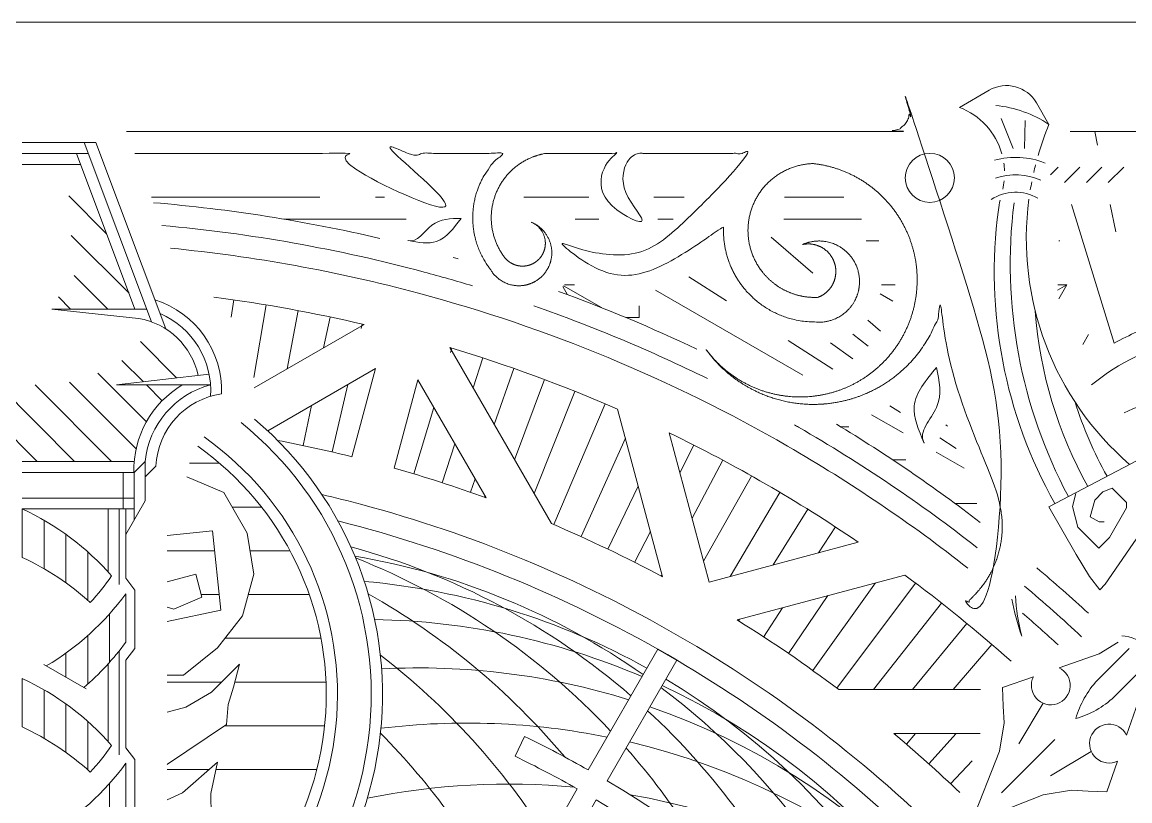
# Model space of a CAD drawing. Header units: inches. Extents: x -6.2 to 19.1, y -0.3 to 14.3.
# Drawn here: x 17.539 to 18.532, y 13.415 to 14.113 of the extents above; entities that cross this region are included whole.
import ezdxf

# ---------------------------------------------------------------- set-up
doc = ezdxf.new("R2010")
doc.units = ezdxf.units.IN
doc.header["$MEASUREMENT"] = 0
doc.layers.add('NOPLOT', color=40, linetype='Continuous', lineweight=5)

# ---------------------------------------------------------------- blocks, each defined once
blk = doc.blocks.new('BG')
at = {"layer": 'NOPLOT'}
for p, q in [((-1.884201198120458, 2.375000000000002), (-1.763879039897382, 2.375000000000002)), ((-1.723991175107866, 2.375000000000002), (-1.717587358487705, 2.375000000000002)), ((-1.431815858245461, 2.375000000000002), (-1.389450307664326, 2.375000000000002)), ((-1.789659036589256, 2.359375000000002), (-1.702257977811612, 2.359375000000002)), ((-1.43240217518877, 2.359375000000002), (-1.37698978596304, 2.359375000000001)), ((-1.373490730234693, 2.343750000000002), (-1.364529264261748, 2.343750000000002)), ((-1.235985701973206, 2.343750000000002), (-1.235263377737404, 2.343750000000002)), ((-1.586968442974861, 2.305407419490704), (-1.590311480553517, 2.311197730428549)), ((-1.562733101763087, 2.29614352572438), (-1.589804695722457, 2.311773317784215)), ((-1.589164877074019, 2.312500000000002), (-1.581847796921458, 2.312500000000002)), ((-1.352913421563997, 2.312500000000002), (-1.362712184541543, 2.312500000000002)), ((-1.236783223729233, 2.308710390767461), (-1.230219427997639, 2.312500000000002)), ((-1.230219427997639, 2.312500000000002), (-1.23669697003303, 2.312500000000002)), ((-1.23598205391329, 2.302518839129078), (-1.230219427997639, 2.312500000000002)), ((-1.354454396299744, 2.300893759058654), (-1.363516731647167, 2.306125900810976)), ((-1.825355211754683, 2.301693600351877), (-1.827123036356982, 2.289393305689189)), ((-1.802297572079731, 2.298120877455645), (-1.810925205331496, 2.246213182947427)), ((-1.535728160548537, 2.297465314914769), (-1.535728160548537, 2.289062500000002)), ((-1.779323945460309, 2.294042694499388), (-1.787200236287443, 2.252339365953851)), ((-1.756445411010432, 2.289461018201489), (-1.761116088798076, 2.26739905552842)), ((-1.545259691325455, 2.289062500000002), (-1.535728160548537, 2.289062500000002)), ((-1.732276971987595, 2.284049327382146), (-1.810697213943041, 2.238773379579251)), ((-1.733673001985547, 2.284378058091813), (-1.734407354779258, 2.281250000000036)), ((-1.214658839946072, 2.276951729100963), (-1.218736598253891, 2.269888844530836)), ((-1.670991484997792, 2.267627930635454), (-1.598414426385993, 2.141920777655915)), ((-1.669618122200283, 2.267214604782054), (-1.67054618307148, 2.264138450613205)), ((-1.647355157424528, 2.260230372851016), (-1.654341213144065, 2.23878881382497)), ((-1.723998462603138, 2.252744535179396), (-1.801067202860946, 2.208248877245445)), ((-1.740901117201219, 2.189662969436556), (-1.723998462603138, 2.252744535179396)), ((-1.625250927240621, 2.252758953691972), (-1.639281523569501, 2.212704666335604)), ((-1.743780680881208, 2.241323266131385), (-1.755099518930962, 2.193109405907245)), ((-1.710715935129656, 2.18157487427707), (-1.693813280531572, 2.24465644001991)), ((-1.693813280531572, 2.244656440019909), (-1.645112732308377, 2.160304616140886)), ((-1.603316091493017, 2.244803950423664), (-1.6247802122057, 2.187587658277133)), ((-1.581561228335087, 2.236369199375009), (-1.61079354615109, 2.163362042042047)), ((-1.76981919025048, 2.226289925737742), (-1.775862597747768, 2.197743869536654)), ((-1.682392011483557, 2.224874221741839), (-1.696696540303218, 2.177460374948344)), ((-1.559996829127769, 2.227458768235012), (-1.596747714266513, 2.141212406331924)), ((-1.519016343874217, 2.103919779320206), (-1.55108848334018, 2.223614633314609)), ((-1.385857588848246, 2.210937500000002), (-1.391507611902625, 2.210937500000002)), ((-1.545523136928693, 2.202844477745218), (-1.577269196378921, 2.132658399318371)), ((-1.48565977378815, 2.100172093278898), (-1.51418892378603, 2.206644330567739)), ((-1.667358671089914, 2.198835712372569), (-1.67639795477238, 2.171092398775926)), ((-1.496549920995584, 2.197917499590208), (-1.506555574095366, 2.178156281690235)), ((-1.475850379216343, 2.187149581202583), (-1.497904094739354, 2.145868521172973)), ((-1.345262648045853, 2.187500000000002), (-1.354639712508586, 2.187500000000002)), ((-1.858805732955943, 2.175379904788335), (-1.832536364283811, 2.164268920002342)), ((-1.652907484865104, 2.173805523601557), (-1.656244097839995, 2.164280222483857)), ((-1.536389305541235, 2.16875655493945), (-1.557983212289781, 2.123678727119533)), ((-1.455392280824622, 2.175929719061371), (-1.48964925699142, 2.115061047289445)), ((-1.832536364283811, 2.164268920002342), (-1.81570159017982, 2.135110235920286)), ((-1.64622448272489, 2.160708577591622), (-1.645885541685416, 2.161643161246483)), ((-1.435185491811893, 2.164263323985415), (-1.470770819777602, 2.104161576482169)), ((-1.309921579209551, 2.156250000000002), (-1.2944920869414, 2.156250000000002)), ((-1.415239756974785, 2.152156022135669), (-1.439963345894071, 2.112416414230104)), ((-1.840516055212916, 2.136841140558928), (-1.873002564347861, 2.133494463786912)), ((-1.834674759567008, 2.080139129194332), (-1.840516055212916, 2.136841140558928)), ((-1.395564695215604, 2.139613652301962), (-1.407675585376815, 2.121067893586112)), ((-1.81570159017982, 2.135110235920286), (-1.811052559528072, 2.105729000503391)), ((-1.52771196821778, 2.136372291173906), (-1.539006176608076, 2.114066169746069)), ((-1.48565977378815, 2.100172093278899), (-1.379187536499309, 2.128701243276778)), ((-1.873002564347861, 2.100406055644583), (-1.852549932024374, 2.105886321958756)), ((-1.852549932024374, 2.105886321958756), (-1.848113966361538, 2.089354223414059)), ((-1.852549932024374, 2.105886321958756), (-1.852549932024374, 2.105886321958756)), ((-1.852549932024374, 2.105886321958756), (-1.852549932024374, 2.105886321958756)), ((-1.852549932024374, 2.105886321958756), (-1.852549932024374, 2.105886321958756)), ((-1.811052559528072, 2.105729000503391), (-1.819027033247764, 2.075967859417868)), ((-1.519449963499277, 2.105538069792091), (-1.520025951111982, 2.104459912272944)), ((-1.465735897427933, 2.073158299221901), (-1.34604104343353, 2.105230438687862)), ((-1.366811199002921, 2.099665092276375), (-1.411721096187463, 2.037079159109)), ((-1.338257752043091, 2.099437652390314), (-1.394573849865779, 2.024487271297052)), ((-1.848113966361538, 2.089354223414059), (-1.868138085908782, 2.080962128298153)), ((-1.848113966361538, 2.089354223414059), (-1.848113966361538, 2.089354223414059)), ((-1.400899121808688, 2.090531260888914), (-1.429140712473881, 2.049291475167761)), ((-1.868138085908782, 2.080962128298153), (-1.873002564347861, 2.082265561367503)), ((-1.433283385574235, 2.081853923565461), (-1.446953949195489, 2.060919791469907)), ((-1.319758892713523, 2.085217550429428), (-1.368368786713951, 2.023398041922787)), ((-1.873002564347861, 2.072011266121124), (-1.834674759567008, 2.080139129194332)), ((-1.819027033247764, 2.075967859417868), (-1.837037744869562, 2.053124975453389)), ((-1.464117606956048, 2.073591918846962), (-1.46476332495056, 2.072554020182523)), ((-1.301576752451822, 2.070594661803133), (-1.340395454604732, 2.023398041922787)), ((-1.837037744869562, 2.053124975453389), (-1.861181437291471, 2.033679877983399)), ((-1.283720099660478, 2.055576038452022), (-1.311392831877136, 2.023398041922785)), ((-1.841140699008797, 2.021523551009476), (-1.821204740437047, 2.041459509581226)), ((-1.821204740437047, 2.041459509581226), (-1.825640839080286, 2.02525815502376)), ((-1.861181437291471, 2.033679877983399), (-1.873002564347861, 2.033679877983399)), ((-1.859583568559522, 2.010875555309738), (-1.841140699008797, 2.021523551009476)), ((-1.825640839080286, 2.02525815502376), (-1.829259573277568, 2.012658130581201)), ((-1.291769785765354, 2.023398041922786), (-1.393127026244152, 2.023398041922787)), ((-1.873002564347861, 2.007279946225016), (-1.859583568559522, 2.010875555309738)), ((-1.829259573277568, 2.012658130581201), (-1.830519564184101, 1.99852430355855)), ((-1.830519564184101, 1.99852430355855), (-1.872636960217186, 1.970065382155118)), ((-1.292011070749499, 1.992148041922787), (-1.353857002135904, 1.992148041922787)), ((-1.352951286049162, 1.991387218544789), (-1.352311383381824, 1.992148041922786)), ((-1.338267497022457, 1.992148041922787), (-1.344848343281633, 1.98449579976508)), ((-1.309365124572835, 1.992148041922786), (-1.328871897091453, 1.970448135823434)), ((-1.862037849118813, 1.949652571117925), (-1.836926581049511, 1.971585869303214)), ((-1.836926581049511, 1.971585869303214), (-1.8416923352924, 1.949252616157095)), ((-1.297740869168223, 1.972516882065842), (-1.313207775190026, 1.956053033179046)), ((-1.872636960217186, 1.970065382155118), (-1.873002564347861, 1.969981150017675)), ((-1.873002564347861, 1.944627328381204), (-1.862037849118813, 1.949652571117925)), ((-1.8416923352924, 1.949252616157095), (-1.841460398271394, 1.933445219636555))]:
    blk.add_line(p, q, dxfattribs=at)
at = {"layer": 'NOPLOT', "linetype": 'Continuous'}
for p, q in [((-1.835456211998228, 2.185032797704941), (-1.85686970821151, 2.185032797704941)), ((-1.805501488358928, 2.153782797704941), (-1.82648219875265, 2.153782797704941)), ((-1.839042046464343, 2.122532797704941), (-1.873002564347861, 2.122532797704941)), ((-1.785098229129133, 2.122532797704941), (-1.813711445961786, 2.122532797704941)), ((-1.835822751689051, 2.091282797704941), (-1.848113966361538, 2.091282797704941)), ((-1.771376253256456, 2.091282797704941), (-1.81492340790161, 2.091282797704941)), ((-1.763043179994163, 2.060032797704941), (-1.831591199910491, 2.060032797704941)), ((-1.833881452313335, 2.028782797704941), (-1.873002564347861, 2.028782797704941)), ((-1.759477381479286, 2.028782797704941), (-1.824675755416422, 2.028782797704941)), ((-1.760442699578476, 1.997532797704941), (-1.831986929869316, 1.997532797704941)), ((-1.842998027822816, 1.96628279770494), (-1.873002564347861, 1.96628279770494)), ((-1.766001460314449, 1.96628279770494), (-1.838058218066493, 1.96628279770494))]:
    blk.add_line(p, q, dxfattribs=at)
at = {"layer": 'NOPLOT'}
for centre, radius, start, end in [((-1.976506860700237, 1.250000000000026), 1.125, 76.87330619489725, 85.21830426419046), ((-1.976506860700237, 1.250000000000026), 1.109375, 75.00000000000144, 84.83437629483737), ((-1.976506860700237, 1.250000000000026), 1.09375, 75.00000000000144, 84.43817744380821), ((-1.976506860700226, 1.249999999999999), 1.125, 73.92186988100535, 74.11486955350125), ((-1.976506860700226, 1.249999999999999), 1.109375, 73.1377187361326, 75.00000000000016), ((-1.976506860700237, 1.250000000000026), 1.0625, 76.71096887708711, 82.592519039556), ((-1.976506860700226, 1.249999999999999), 1.09375, 60.00000000000012, 75.00000000000016), ((-1.976506860700226, 1.249999999999999), 1.125, 64.6272701152809, 70.08775838768562), ((-1.976506860700226, 1.249999999999999), 1.109375, 63.81223521511856, 70.75523825967501), ((-1.976506860700226, 1.249999999999999), 1.0625, 66.39720294391786, 73.28903112291451), ((-1.976506860700244, 2.019846967779628), 0.2574380566915629, 293.7067188124251, 49.84681355853201), ((-1.976506860700241, 2.019846967779628), 0.2493931174199515, 294.5208701041303, 51.14395558238103), ((-1.976506860700226, 1.249999999999999), 1.109375, 60.00000000000012, 60.1759252772523), ((-1.976506860700226, 1.249999999999999), 1.109375, 52.04506724057134, 60.00000000000012), ((-1.976506860700226, 1.249999999999999), 1.125, 52.52611171862137, 58.85816407747159), ((-1.976506860700241, 2.019846967779628), 0.2252582996051177, 297.3543062033376, 54.76096525112189), ((-1.976506860700237, 1.250000000000026), 0.9687499999999998, 75.92416554858565, 79.14030742614064), ((-1.976506860700226, 1.249999999999999), 1.0625, 60.00000000000012, 64.20689419174681), ((-1.976506860700241, 2.019846967779628), 0.2172133603335062, 298.4576989910002, 54.71178446313343), ((-1.976506860700226, 1.249999999999999), 1.09375, 51.8481869717142, 60.00000000000012), ((-1.976506860700226, 1.249999999999999), 0.9687499999999996, 69.99609047672752, 74.07583445141604), ((-1.976506860700226, 1.249999999999999), 1.0625, 55.79310580825337, 60.00000000000012), ((-1.976506860700237, 1.250000000000026), 0.9374999999999998, 75.00000000000144, 76.79497111840178), ((-1.976506860700226, 1.249999999999999), 0.9374999999999996, 60.00000000000012, 75.00000000000016), ((-1.976506860700226, 1.249999999999999), 0.9218749999999996, 60.00000000000012, 75.83420206848074), ((-1.976506860700226, 1.249999999999999), 0.9687499999999996, 61.81966379887993, 67.02751919421779), ((-1.8728251963561, 1.636945239145665), 0.5056548107895078, 49.07089539029043, 74.9649740057687), ((-1.823205718704212, 1.620101696134154), 0.5056548107895078, 54.95393115252075, 80.38960439671698), ((-1.924218696030909, 1.647168041833907), 0.5056548107895078, 43.27829308449248, 68.42298074659557), ((-1.976506860700226, 1.249999999999999), 1.0625, 48.3255407688907, 53.60279705608232), ((-1.976506860700226, 1.249999999999999), 1.125, 47.38704495866546, 49.87915746802355), ((-1.77620926609498, 1.596925610490214), 0.5056548107895078, 60.88526242082943, 84.99320887203956), ((-1.976506860700226, 1.249999999999999), 1.109375, 46.98159215372075, 49.80127065605757), ((-1.976506860700226, 1.650595189210587), 0.5056548107895077, 39.95176086080363, 60.7327276532283), ((-1.732639960862429, 1.567813531464838), 0.5056548107895078, 66.8261394630066, 89.10049146074776), ((-1.976506860700226, 1.249999999999999), 1.09375, 47.41490899527244, 49.20993290866719), ((-1.976506860700226, 1.249999999999999), 0.9687499999999996, 52.97248080578241, 58.18033620112033), ((-1.976506860700226, 1.249999999999999), 0.9374999999999996, 45.00000000000011, 60.00000000000012), ((-2.028795025369538, 1.647168041833908), 0.5056548107895077, 32.1713261698604, 52.44964929221248), ((-1.976506860700226, 1.249999999999999), 0.9218749999999996, 45.00000000000011, 60.00000000000012), ((-1.693243285898777, 1.533263574801542), 0.5056548107895078, 72.73807806235246, 93.00208492528647), ((-1.732639960862429, 1.567813531464838), 0.5056548107895078, 13.27830110834679, 65.04605341857423), ((-1.77620926609498, 1.596925610490214), 0.5056548107895078, 9.95176086080307, 59.11472220822846), ((-1.823205718704212, 1.620101696134154), 0.5056548107895078, 17.45176086080323, 53.17384505816231), ((-1.693243285898777, 1.533263574801542), 0.5056548107895078, 19.07090321679719, 70.92908895669694), ((-1.8728251963561, 1.636945239145665), 0.5056548107895078, 24.95176086080284, 47.26190618073441), ((-1.658693329235483, 1.493866899837893), 0.5056548107895078, 78.57970860836043, 96.98633309162305), ((-2.080188525044347, 1.636945239145666), 0.5056548107895078, 26.99300194590004, 44.66266173997143), ((-1.976506860700226, 1.249999999999999), 0.9687499999999996, 46.25544024888599, 50.00390952327268), ((-1.924218696030909, 1.647168041833907), 0.5056548107895078, 32.45176086080333, 41.42027517747034), ((-1.658693329235483, 1.493866899837893), 0.5056548107895078, 24.95393886697367, 76.72169086780039), ((-1.629581250210105, 1.450297594605342), 0.5056548107895078, 84.5980178277048, 101.4451830331589), ((-1.629581250210105, 1.450297594605342), 0.5056548107895078, 30.88527010630094, 80.04823913919692)]:
    blk.add_arc(centre, radius, start, end, dxfattribs=at)
blk = doc.blocks.new('CornerPrint')
at = {"layer": 'NOPLOT'}
for p, q in [((0.6992875689715659, 2.431232082547847), (0.708030328704953, 2.40985634920284)), ((0.7165780286362304, 2.429741149133374), (0.7159769210291413, 2.40985634920284)), ((0.7683349578683014, 2.412155764241032), (0.7662940895467631, 2.421874999999986)), ((0.7400747485661681, 2.396530764241032), (0.7345504768381472, 2.391006492513014)), ((0.7556997485661681, 2.396530764241032), (0.7446512051101264, 2.385482220784994)), ((0.771324748566161, 2.396530764241032), (0.7602762051101264, 2.385482220784994)), ((0.786949748566161, 2.396530764241032), (0.7759012051101264, 2.385482220784994)), ((0.4048356835752829, 2.375000000000002), (0.3584603643074731, 2.375000000000002)), ((0.4730545109587725, 2.375000000000002), (0.4512110028430927, 2.375000000000002)), ((0.7813213604534184, 2.350310564796564), (0.777216906977019, 2.36985722078499)), ((0.4119227384293263, 2.359375000000002), (0.395152488900135, 2.359375000000002)), ((0.4649862783638179, 2.359375000000002), (0.454064524305978, 2.359375000000002)), ((0.4761943553313968, 2.31818143249702), (0.503114159285448, 2.300913439593721)), ((0.5472495787399039, 2.272602308085315), (0.5790473914916303, 2.252205264857423)), ((0.5933457829899806, 2.277324671225461), (0.6044796373256416, 2.268614769053229)), ((0.5774237441136973, 2.270907180627308), (0.5934728331629477, 2.25951974467236)), ((0.6199798267732914, 2.22594872141584), (0.6274151567850792, 2.22117925035667)), ((0.659921613202072, 2.2123718209081), (0.660957802569011, 2.211636605344335)), ((0.6555458431802945, 2.203134524107305), (0.6672894182625226, 2.195601483691206)), ((0.7119183203830017, 1.984659813906347), (0.7293051366163477, 2.013715811307137)), ((0.699674759670267, 1.949674759670258), (0.7377030358342376, 1.987703035834228)), ((0.7346598139063563, 1.961918320382992), (0.7637158113071472, 1.979305136616338))]:
    blk.add_line(p, q, dxfattribs=at)
for points in [[(0.6998927564533615, 2.406064363297403, 0.2362185076408132), (0.6695400267187734, 2.439156408701926), (0.690735390201989, 2.451393557514535, -0.4142135623730943), (0.7247020993997664, 2.442292205215448), (0.7335423701486503, 2.426980407125708, 0.121703649698172), (0.695470880788764, 2.440563747988101)], [(0.6985718315266309, 2.3728883542977, 0.01764940667756105), (0.6973980355566765, 2.365967635889888, 0.1628699054557541), (0.7377669235660447, 2.156280227647734)], [(0.8049526142514329, 2.36985722078499), (0.8144725607236323, 2.285365358935668, 0.05288125780897603), (0.7801028000483639, 2.270781283839824), (0.749541920859083, 2.36985722078499)], [(0.7071035759059248, 2.088093580632439, 0.04273282223364494), (0.7141682069329134, 2.061481191449879, -0.05347359099024523), (0.7096381003244359, 2.090482006748932)], [(0.8118579583410037, 2.035484264358054, 0.187200145941345), (0.8037875713990585, 2.053787571399049, 0.1872001459413448), (0.7854842643580637, 2.06185795834099)], [(0.8073484016819519, 2.032937861560427), (0.798902736548821, 2.019359506201884), (0.788984595930752, 1.990770225617976, 2.447930257696947), (0.7826160127670816, 1.972412630379175), (0.7749507982112034, 1.95031746374335), (0.7615588973294747, 1.950783948588015), (0.7497146038427074, 1.951526587080104), (0.7294495067190878, 1.948291420944888), (0.6780340089571508, 1.928034008957141), (0.6982914209449005, 1.979449506719078), (0.7015265870801128, 1.999714603842698), (0.7007839485880281, 2.011558897329461), (0.7003174637433629, 2.024950798211194), (0.7224126303791847, 2.032616012767072, 2.447930257696944), (0.7407702256179887, 2.038984595930739), (0.769359506201897, 2.048902736548808), (0.7829378615604368, 2.057348401681942)], [(0.7908299052162375, 2.052791928152811), (0.7681536206642319, 2.030115643600805, 0.1194606688061966), (0.7527331705110596, 2.002733170511046, 0.1194606688061964), (0.7801156436008183, 2.018153620664222), (0.802791928152824, 2.040829905216228)]]:
    blk.add_lwpolyline(points, format="xyb", dxfattribs=at)
for points in [[(0.7487262189461914, 2.421874999999986), (0.7990916181402055, 2.421874999999986), (0.8001867130067479, 2.412155764241032)], [(0.5350123638154072, 2.346585350040307), (0.5648755933504459, 2.320885962990644)], [(0.5576309150984384, 2.248042853072018), (0.4525708840161498, 2.308699290298446)], [(0.6040837349047434, 2.2871446288821), (0.6130836417199061, 2.279399582808555)], [(0.6293122699712965, 2.206657603540297), (0.606827330164001, 2.219639289590752)], [(0.672948521974301, 2.181464201699935), (0.6529775709860521, 2.192994435628975)], [(0.7527389585237119, 2.163336079039956), (0.7502978492735268, 2.154225735291439), (0.7542646563685667, 2.139421409668932), (0.7692234220672463, 2.124462643970253), (0.7766744029913761, 2.131913624894379), (0.7890217823793053, 2.153299913334598), (0.7890217823793053, 2.156928398990713), (0.77860833882976, 2.167341842540258), (0.7719934011891896, 2.16458520384924), (0.7662036436842579, 2.158795446344305), (0.7630090243113878, 2.146872964533911), (0.7693518808478332, 2.143210914605161), (0.7730225293951358, 2.143210914605161)]]:
    blk.add_lwpolyline(points, dxfattribs=at)
blk.add_lwpolyline([(0.7736163133334513, 2.098634508062393), (0.8210472781525224, 2.167481462424167), (0.8014990508881779, 2.189666233658507), (0.7334073922167077, 2.153996491862525), (0.7530651424716082, 2.119948269658533), (0.7624222023236653, 2.104161955051897), (0.7698289557921667, 2.094535359387407)], close=True, dxfattribs=at)
blk.add_circle((0.6484501902388322, 2.388775947116724), 0.01754329173009239, dxfattribs=at)
for centre, radius, start, end in [((0.9305254867823178, 2.345505648120241), 0.213167738163429, 157.5293814151152, 163.8797763097757), ((0.7097370374604308, 2.347370585582592), 0.05611623983108986, 68.04319056621003, 105.5998368380491), ((0.6516479239545943, 2.39227928230131), 0.05017561480343816, 1.711493560338593, 8.172816155376296), ((0.9305254867823178, 2.345505648120241), 0.213167738163429, 165.7062079506342, 167.2227879074937), ((0.7097370374604308, 2.347370585582592), 0.0436835613817458, 65.56708066655784, 109.0798874175307), ((0.6516479239545943, 2.39227928230131), 0.05017561480343816, 346.7280232913811, 353.7431392827415), ((0.9305254867823178, 2.345505648120241), 0.213167738163429, 169.0544925090572, 170.5809930280581), ((0.7097370374604308, 2.347370585582592), 0.03125088293240171, 59.52241001713126, 123.8795659921073), ((1.058640623523684, 2.327366303534237), 0.3527730449635286, 172.9043262894156, 208.0788919658403), ((0.9305254867823178, 2.345505648120241), 0.213167738163429, 172.436748340584, 229.1611204295452), ((1.02810974805593, 2.316598635195351), 0.3052185252398352, 184.3055430545347, 209.0151855723622), ((0.8660421521535495, 2.11604215215175), 0.1613771782799246, 75.7921354593736, 129.2773156436604), ((0.8471002159036436, 2.097100215901833), 0.1376213425014549, 70.34742973818624, 115.8230781206172), ((1.02810974805593, 2.316598635195351), 0.2895935252398352, 197.6506276384608, 209.0889808235499)]:
    blk.add_arc(centre, radius, start, end, dxfattribs=at)
for points, weights, knots in [([(0.07466235469195404, 2.421874999999317), (0.3048335617357676, 2.42187499999998), (0.4590099365027216, 2.421874999999967), (0.619939656844795, 2.421874999999908), (0.6239710213703971, 2.422090572158865), (0.6276130206793935, 2.423832471290262), (0.6303111933599537, 2.426835509041691), (0.6330093660405138, 2.429838546793124), (0.6343529397610217, 2.433645537889542), (0.6341373676020678, 2.437676902446974), (0.6641211182454709, 2.420375617180461), (0.6727618347341773, 2.414462434271787), (0.6855197429835398, 2.391564584021665), (0.666120102932882, 2.328059248765118), (0.6766848844452396, 2.23649463112735), (0.7167122262199923, 2.166089351154742), (0.716878004048378, 2.117748353433324), (0.6944122752358579, 2.094129895894227), (0.6740881923261979, 2.084311692852388), (0.6764006834050234, 2.086757320804551), (0.6787131744838417, 2.089202948756711), (0.6810256655626672, 2.09164857670887), (0.6986274643305377, 2.11026376250139), (0.7045646259194198, 2.135185611835301), (0.697246566534079, 2.159737484855238), (0.6879914618161491, 2.190788087734461), (0.6700937057080507, 2.223541462240149), (0.6596277821854697, 2.272456785605122), (0.6578290052398144, 2.285071412250218), (0.6569986612065959, 2.297817156582934), (0.6474460557000246, 2.261308023472657), (0.6198273733766007, 2.235590763525863), (0.5827306878146628, 2.228662199982733), (0.5456340022527284, 2.221733636439595), (0.5105945873436388, 2.235748217249643), (0.4885080053686961, 2.266348086025776), (0.5121085321871002, 2.234342661330711), (0.5503805886036011, 2.223545357330713), (0.5872286444484045, 2.238497041398922), (0.6240767002932124, 2.253448725467127), (0.644004096905082, 2.287861382154606), (0.6386302547332035, 2.327262573714357), (0.6332564125613223, 2.366663765274119), (0.6048413313784655, 2.394483097354325), (0.5653351345717779, 2.399020992228397)], [1, 1, 1, 1, 0.9492530216741811, 0.9492530216741811, 1, 0.9492530216741811, 0.9492530216741811, 1, 1, 1, 1, 1, 1, 1, 1, 1, 1, 1, 1, 1, 0.9106989778850244, 0.9106989778850244, 1, 1, 1, 1, 1, 1, 0.8963494652183451, 0.8963494652183451, 1, 0.8963494652183451, 0.8963494652183451, 1, 0.8598147780488565, 0.8598147780488565, 1, 0.8598147780488565, 0.8598147780488565, 1, 0.8598147780488565, 0.8598147780488565, 1], [28.58494804741623, 28.58494804741623, 28.58494804741623, 28.58494804741623, 29.25997898003033, 29.25997898003033, 29.25997898003033, 30.04537714342786, 30.04537714342786, 30.04537714342786, 30.83077530682539, 30.83077530682539, 30.83077530682539, 30.83981298630981, 30.86236702278407, 30.90284980960194, 31.02949805024263, 31.12845246216244, 31.14316911534844, 31.20102060709699, 31.20102060709699, 31.20102060709699, 32.20102060709699, 32.20102060709699, 32.20102060709699, 33.24812590243573, 33.24812590243573, 33.24812590243573, 33.35307473376375, 33.35307473376375, 33.38863476852443, 33.38863476852443, 33.38863476852443, 34.51887531609604, 34.51887531609604, 34.51887531609604, 35.64911586366766, 35.64911586366766, 35.64911586366766, 36.96999656964709, 36.96999656964709, 36.96999656964709, 38.29087727562653, 38.29087727562653, 38.29087727562653, 39.61175798160595, 39.61175798160595, 39.61175798160595, 39.61175798160595]), ([(0.5653554238832497, 2.399018659177688), (0.5477164611324268, 2.398660913993304), (0.5326570708178613, 2.389469844855522), (0.5242743175134477, 2.373945978211562), (0.5158915642090358, 2.358422111567606), (0.5164660635889673, 2.340788877632662), (0.5258415170908206, 2.32584358204587), (0.5352169705926739, 2.310898286459079), (0.5508426880753232, 2.302706953130838), (0.5684675297381174, 2.303498119929617), (0.5786263333243626, 2.307280360791783), (0.5834954950269262, 2.316945679132999), (0.5805442691838776, 2.327339745934115), (0.5775385732938885, 2.337925653460601), (0.5680908798341102, 2.343568058464882), (0.5573455336228106, 2.341194626194575), (0.568839186309364, 2.346366542413335), (0.581220724677766, 2.344010639808211), (0.5900117969230534, 2.334979038719197), (0.5988028691683356, 2.325947437630179), (0.6008237804023677, 2.313506831244744), (0.5953435752944527, 2.30215693602813), (0.5898633701865393, 2.290807040811519), (0.5788642165179613, 2.284653067458631), (0.5663244631997442, 2.285920882970213), (0.5480421545774368, 2.285920882970213), (0.531261188577278, 2.293176362876004), (0.5187376700236355, 2.306495683113845), (0.5062141514699965, 2.319815003351685), (0.5000049422802935, 2.337010599584445), (0.5011298425903901, 2.35525826814726), (0.4994520217817948, 2.353730471498384), (0.4845834947209253, 2.340578759863995), (0.4553804860257129, 2.321565390331759), (0.4037519889436991, 2.316909016607859), (0.3862521727941823, 2.340781250646643), (0.3780590528402241, 2.351957829610548), (0.3875132125071401, 2.344936862296702), (0.4050393273381827, 2.331921397813058), (0.4387727990992287, 2.331755903268295), (0.4764604943942343, 2.357780617048942), (0.499586692696016, 2.383759111534879), (0.5161562471090404, 2.402372290940146), (0.5173068997346943, 2.403664860626733), (0.5184575523603554, 2.404957430313324), (0.5196082049860165, 2.406249999999911), (0.4925750232939192, 2.406249999999911), (0.4655418416018149, 2.406249999999911), (0.4385086599097177, 2.406249999999911), (0.4342864315371484, 2.402710236981083), (0.421467403777295, 2.389014479303881), (0.4355094084998923, 2.370106030888756), (0.4457690898587385, 2.356290720357123), (0.4306219182420348, 2.36274995807576), (0.4085332972818732, 2.372169251477128), (0.4157212474170136, 2.398869516850223), (0.4225815734011134, 2.404720497845844), (0.425107471859735, 2.406249999999911), (0.4080299241673542, 2.406249999999911), (0.3909523764749734, 2.406249999999911), (0.3738748287825926, 2.406249999999911), (0.3574081544144994, 2.403435080711905), (0.3444499386090518, 2.392891846934631), (0.3383450141821056, 2.377341765485195), (0.3322400897551558, 2.361791684035759), (0.3345642871966588, 2.345248611721473), (0.3447176742327853, 2.331982720607893), (0.3491063670845014, 2.326427926523529), (0.3558874728013128, 2.324394956399842), (0.3626082931705268, 2.326619127218613), (0.3693291135397407, 2.328843298037381), (0.3735587553124224, 2.334520136307159), (0.3737673743526058, 2.34159635283596), (0.373975993392782, 2.348672569364755), (0.3700881330465888, 2.35458872556578), (0.363510016505411, 2.357204971929772), (0.3735063079650791, 2.353240776168716), (0.3791772707531206, 2.34410398942309), (0.3782933644786466, 2.333386741610507), (0.3774094582041663, 2.322669493797921), (0.3703181908326316, 2.314585273486482), (0.3598074958452697, 2.312312393845772), (0.3492968008579096, 2.310039514205062), (0.3394989605296823, 2.314471558415227), (0.3342659981539624, 2.323866067223722), (0.3136003503371647, 2.350779905031369), (0.3173331165592099, 2.384506602491332), (0.3433839961990257, 2.406249999999911), (0.3173001706618548, 2.406249999999911), (0.291216345124691, 2.406249999999911), (0.2651325195875271, 2.406249999999911), (0.2729887448002541, 2.405071751366162), (0.2904610267079404, 2.395823983622556), (0.3073227714258406, 2.373908755427436), (0.318795441790388, 2.382646763254787), (0.3221879340839875, 2.385230610194846), (0.3167211496210411, 2.377287784363126), (0.3033327918238227, 2.357835509469734), (0.2793801296481488, 2.386774407614986), (0.2499753258074584, 2.394772299235019), (0.2338709730620785, 2.384638712955198), (0.2243862735327262, 2.378670511529254), (0.2344258861640789, 2.391410815093728), (0.2444654987954387, 2.404151118658202), (0.2570833626270597, 2.406249999999908), (0.1874667564109753, 2.406249999999914), (0.1178501501948919, 2.406249999999912), (0.08054345732116275, 2.406249999999907)], [1, 0.9093131818240062, 0.9093131818240062, 0.9999999999999999, 0.9093131818240061, 0.9093131818240061, 1, 0.9093131818240062, 0.9093131818240062, 0.9920172345161065, 0.8185375261379285, 0.821198447965893, 1, 0.818497328115665, 0.818497328115665, 1, 0.8794346961926607, 0.8794346961926607, 1, 0.8794346961926607, 0.8794346961926607, 1, 0.8794346961926607, 0.8794346961926607, 1, 0.9452533538231613, 0.9452533538231613, 1, 0.9452533538231612, 0.9452533538231612, 1, 1, 1, 1, 1, 1, 1, 1, 1, 1, 1, 1, 1, 1, 1, 1, 1, 1, 1, 1, 1, 1, 1, 1, 1, 1, 1, 1, 1, 1, 1, 0.9139585041111268, 0.9139585041111268, 1, 0.9139585041111268, 0.9139585041111268, 0.9999999999999999, 0.8794346961926683, 0.8794346961926683, 0.9999999999999999, 0.8794346961926683, 0.8794346961926683, 1, 0.8794346961926685, 0.8794346961926685, 1, 0.8689499194259757, 0.8689499194259757, 1, 0.8689499194259757, 0.8689499194259757, 1, 0.8689499194259758, 0.8689499194259758, 1, 0.8142306538609507, 0.8142306538609507, 1, 1, 1, 1, 1, 1, 1, 1, 1, 1, 1, 1, 1, 1, 1, 1, 1, 1, 1, 1, 1], [0, 0, 0, 0, 1.055391028875007, 1.055391028875007, 1.055391028875007, 2.110782057750022, 2.110782057750022, 2.110782057750022, 3.166173086625044, 3.166173086625044, 3.166173086625044, 4.655211658785728, 4.655211658785728, 4.655211658785728, 6.166744843544919, 6.166744843544919, 6.166744843544919, 7.388475319940952, 7.388475319940952, 7.388475319940952, 8.610205796336984, 8.610205796336984, 8.610205796336984, 9.831936272733017, 9.831936272733017, 9.831936272733017, 10.64811860385565, 10.64811860385565, 10.64811860385565, 11.46430093497828, 11.46430093497828, 11.46430093497828, 11.47236398271673, 11.53487089444485, 11.58735981908885, 11.63356827446621, 11.63356827446621, 11.63356827446621, 11.67444285193508, 11.70934153868312, 11.74430717416008, 11.83267021620562, 11.83267021620562, 11.83267021620562, 11.83880648057379, 11.83880648057379, 11.83880648057379, 12.83880648057379, 12.83880648057379, 12.83880648057379, 12.85709478199398, 12.90670242447206, 12.90670242447206, 12.90670242447206, 12.9553873146268, 12.97769799462391, 12.98843505156799, 12.98843505156799, 12.98843505156799, 13.98843505156799, 13.98843505156799, 13.98843505156799, 15.0158127717043, 15.0158127717043, 15.0158127717043, 16.04319049184061, 16.04319049184061, 16.04319049184061, 17.26492096823661, 17.26492096823661, 17.26492096823661, 18.4866514446326, 18.4866514446326, 18.4866514446326, 19.70838192102859, 19.70838192102859, 19.70838192102859, 20.98392403422843, 20.98392403422843, 20.98392403422843, 22.25946614742826, 22.25946614742826, 22.25946614742826, 23.5350082606281, 23.5350082606281, 23.5350082606281, 25.06511331104465, 25.06511331104465, 25.06511331104465, 26.06511331104465, 26.06511331104465, 26.06511331104465, 26.09469968226282, 26.12741727667035, 26.14115387825488, 26.14115387825488, 26.14115387825488, 26.16966530808219, 26.21097942678821, 26.23710970960131, 26.27454941724334, 26.27454941724334, 26.27454941724334, 26.32505701868904, 26.32505701868904, 26.32505701868904, 27.19413935051099, 27.19413935051099, 27.19413935051099, 27.19413935051099])]:
    blk.add_rational_spline(points, weights, degree=3, knots=knots, dxfattribs=at)
for points, knots in [([(0.275765038109145, 2.344015159877351), (0.2829719993793942, 2.342710246411471), (0.2986751198551785, 2.339866993534581), (0.3083284981037648, 2.352881113492796), (0.3135514497201468, 2.359922391387556), (0.3062058746288541, 2.359770662428186), (0.2919417540416189, 2.359476025160692), (0.2821143137254962, 2.342066079298682), (0.2755558047214377, 2.344076753324003), (0.275450964137927, 2.344108894811942)], [0, 0, 0, 0, 0.02403412227605404, 0.05236752404770088, 0.05236752404770088, 0.05236752404770088, 0.0776611955786885, 0.1014844381528353, 0.1018714494601742, 0.1018714494601742, 0.1018714494601742, 0.1018714494601742]), ([(0.64427060590626, 2.199766003657469), (0.6403898129354131, 2.208658041976566), (0.6319340217527509, 2.228032747037975), (0.6457648414735884, 2.244446778863161), (0.6532479940401457, 2.253327576014691), (0.6552933889178574, 2.243812466301438), (0.6592652711492191, 2.225335400766923), (0.6398211106648501, 2.207355919583961), (0.6444138357235643, 2.19951508203658), (0.6444872524063454, 2.199389742880502)], [0, 0, 0, 0, 0.03183705327708995, 0.06936919243175611, 0.06936919243175611, 0.06936919243175611, 0.1028747208989892, 0.1344324301572897, 0.1349450887627947, 0.1349450887627947, 0.1349450887627947, 0.1349450887627947])]:
    blk.add_open_spline(points, degree=3, knots=knots, dxfattribs=at)
blk = doc.blocks.new('MasterSword_Half')
at = {"layer": 'NOPLOT'}
for p, q in [((4.440892098500626e-15, -0.08593750000001066), (0.05256018282073516, -0.08593750000001066)), ((0.04421260842548946, -0.0859375000000111), (0.0924243214402205, -0.2140270885236042)), ((0.05256018282073605, -0.0859375000000111), (0.1026701065459612, -0.2190702826694793)), ((4.440892098500626e-15, -0.09375000000001066), (0.04715315974015244, -0.09375000000001066)), ((0.03880558534490763, -0.09375000000001066), (0.08061206878170779, -0.2048220803345586)), ((4.440892098500626e-15, -0.1015625000000107), (0.04174613665956883, -0.1015625000000107)), ((0.08316270178087937, -0.2115986396167173), (0.02127595144772432, -0.2048220803345586)), ((0.02127595144772432, -0.2048220803345586), (0.08895964317695348, -0.2048220803345586)), ((0.133515765518891, -0.2512707519646646), (0.06728496677189799, -0.2590622827592668)), ((0.06728496677189799, -0.2590622827592668), (0.1345699335437915, -0.2590622827592668)), ((0.08007175145892109, -0.3136251140723867), (4.440892098500626e-15, -0.3136251140723871)), ((0.08006679635237379, -0.3214761694271431), (0.08791785170712973, -0.3136251140723871)), ((0.08787929635237379, -0.3136636694271426), (0.08787929635237468, -0.3418772428268304)), ((4.440892098500626e-15, -0.3214761694271431), (0.08006679635237379, -0.3214761694271431)), ((0.07225429635237468, -0.3214761694271431), (0.07225429635237379, -0.3475963897609624)), ((0.08006679635237379, -0.3214761694271431), (0.08006679635237379, -0.3475963897609624)), ((0.09549346087186183, -0.3170980483636945), (0.08787929635237379, -0.324712212883183)), ((0.08006679635237379, -0.3397838897609624), (4.440892098500626e-15, -0.3397838897609624)), ((0.08006679635237379, -0.3475963897609624), (4.440892098500626e-15, -0.3475963897609624)), ((0.07402565698173191, -0.3658724500865178), (0.08787929635237379, -0.3418772428268317))]:
    blk.add_line(p, q, dxfattribs=at)
for points in [[(0.08791785170712973, -0.3136251140723871), (0.08006679635237379, -0.3214761694271431), (0.08006679635237379, -0.3554088897609624)], [(0.07402565698173191, -0.3475963897609624), (0.07402565698173191, -0.3970488968620964), (0.08046156393767934, -0.4054910562855736), (0.08046156393767934, -0.4471856601833788), (0.07402565698173191, -0.4556278196068559), (0.07402565698172481, -0.5181148758306682), (0.08046156393767223, -0.5265570352541453), (0.08046156393767223, -0.5682516391519505), (0.07402565698172481, -0.5766937985754277), (0.0740256569817177, -0.6391808547992417), (0.08046156393766513, -0.6476230142227188), (0.08046156393766513, -0.6893176181205241), (0.0740256569817177, -0.6977597775440012), (0.07402565698173191, -0.7602468337678443), (0.08046156393767934, -0.7686889931913214), (0.08046156393767934, -0.8103835970891267), (0.07402565698173191, -0.8188257565126038), (0.07402565698170349, -0.8813128127363887), (0.08046156393765092, -0.8897549721598659), (0.08046156393765092, -0.9314495760576711), (0.07402565698170349, -0.9398917354811482), (0.07402565698173191, -0.987511976404607)]]:
    blk.add_lwpolyline(points, dxfattribs=at)
for centre, radius, start, end in [((0.07457861886774442, -0.2632118286420457), 0.0679471536332719, 358.1345485996268, 72.61743087373252), ((0.07457861886773731, -0.2632118286420528), 0.05232215363328062, 12.16383133389779, 80.55724513845225), ((0.07457861886774442, -0.2632118286420457), 0.0601346536332719, 356.2265188737788, 66.5366759157375), ((0.1503436074473656, -0.3197745716268159), 0.07054041091654038, 120.6076699685549, 181.3822407425473), ((0.1503436074473656, -0.3197745716268159), 0.06272791091653888, 104.5640313320562, 174.3740389416561), ((0.1503436074473656, -0.3197745716268159), 0.05491541091653888, 98.22247311131459, 177.2063531133215)]:
    blk.add_arc(centre, radius, start, end, dxfattribs=at)
blk = doc.blocks.new('Decoration')
at = {"layer": 'NOPLOT', "color": 1}
blk.add_line((1.218750000000004, 2.5), (-1.21875, 2.5), dxfattribs=at)
at = {"layer": 'NOPLOT', "linetype": 'Continuous'}
for p, q in [((0.03329628790640093, 2.376035204212968), (0.06036749744295022, 2.348963994676421)), ((0.03507818749383063, 2.347736800331038), (0.07637200541284983, 2.306442982412023)), ((0.03708727859499739, 2.31921120493538), (0.06112056386493592, 2.295177919665441)), ((0.02596361670286029, 2.303818362533018), (0.03460405957043733, 2.295177919665441)), ((0.0844367694490522, 2.271861714081325), (0.1103003463496393, 2.245998137180734)), ((0.07128291054641167, 2.258499068689467), (0.0865749479424558, 2.243207031293428)), ((0.05396960377507654, 2.249295871166307), (0.0887167951999075, 2.214548679741476)), ((-0.04373825947734744, 2.240937717240744), (0.01082457183578533, 2.186374885927613)), ((-0.01722175518284885, 2.240937717240744), (0.03734107613028215, 2.186374885927613)), ((0.009294749111649736, 2.240937717240744), (0.06385758042478074, 2.186374885927613)), ((0.0337116405925677, 2.243037330054321), (0.08143565905137962, 2.195313311595509)), ((0.08884426199514905, 2.240937717240733), (0.1000720286556351, 2.229709950580247)), ((8.171241461241152e-14, 2.117817918438259), (8.171241461241152e-14, 2.152403610239038)), ((0.01562500000008171, 2.109745873224938), (0.01562500000008171, 2.144331565025675)), ((0.03125000000008171, 2.099679640379343), (0.03125000000008171, 2.134265332180078)), ((0.04687500000008171, 2.087194614489931), (0.04687500000008171, 2.12178030629067)), ((0.06250000000008171, 2.042996055450061), (0.06250000000008171, 2.0775817472508)), ((0.04687500000008171, 2.027375243418089), (0.04687500000008171, 2.061960935218824)), ((0.03125000000008349, 2.032271300736719), (0.03125000000008171, 2.049475909329413)), ((8.171241461241152e-14, 1.996751939469686), (8.171241461241152e-14, 2.031337631270421)), ((0.01562500000008171, 1.988679894256368), (0.01562500000008171, 2.023265586057107)), ((0.03125000000008171, 1.978613661410769), (0.03125000000008171, 2.013199353211505)), ((0.04687500000008171, 1.966128635521361), (0.04687500000008171, 2.000714327322097)), ((0.06250000000008882, 1.921930076481488), (0.06250000000008882, 1.956515768282227))]:
    blk.add_line(p, q, dxfattribs=at)
at = {"layer": 'NOPLOT'}
for p, q in [((0.06137678295727511, 2.107410447433999), (0.06137678295727333, 2.152403610239038)), ((0.06918928295727866, 2.152403610239038), (0.06918928295727866, 2.098490253646991)), ((0.07402565698173014, 2.057284928954013), (0.07402565698172836, 2.091870620754746)), ((0.06918928295727866, 2.050940921679599), (0.06918928295727866, 1.976869119915614)), ((0.4541717352657173, 2.052273385204401), (0.4044065540592374, 1.966077562906911)), ((0.4677033821998471, 2.0444608852044), (0.4541717352657173, 2.052273385204401)), ((0.06137678295728222, 1.986344468465425), (0.06137678295728044, 2.041745102274767)), ((0.4677033821998471, 2.0444608852044), (0.4179382003490719, 1.958265061790955)), ((0.04564258683244837, 2.023991437655267), (0.01558305761666645, 2.041284283555624)), ((0.358974612615345, 1.989897941990945), (0.3521542054922264, 1.975840108883562)), ((0.07402565698173724, 1.93621894998544), (0.07402565698173547, 1.970804641786172)), ((0.3965936946854018, 1.952545293519034), (0.3419032281263252, 1.857818626749076)), ((0.4101253409627574, 1.944732792381462), (0.3866866741189021, 1.904135830546235))]:
    blk.add_line(p, q, dxfattribs=at)
for centre, radius, start, end in [((-0.07908412849620206, 1.980162407362275), 0.1895292361310951, 41.02985219149998, 65.33789402438366), ((-0.07908412849620206, 1.94557671556154), 0.1895292361310951, 47.62117596564792, 65.33789402438366), ((-0.07908412849620206, 2.203578834147221), 0.1739042361310951, 317.272567180743, 325.3002283987499), ((-0.07908412849620206, 2.203578834147221), 0.1895292361310951, 300.5395814773524, 323.885677209279), ((-0.07908412849620206, 2.168993142346485), 0.1895292361310951, 310.5165168325383, 323.885677209279), ((-0.07908412849619495, 1.859096428393702), 0.1895292361310951, 41.02985219149998, 65.33789402438366), ((-0.07908412849619495, 1.824510736592966), 0.1895292361310951, 47.62117596564799, 65.33789402438366), ((1.4210854715202e-14, 1.250000000000105), 0.8223817465536326, 60.54430454769965, 64.11883466735054), ((-0.07908412849619495, 2.082512855178647), 0.1739042361310951, 317.272567180743, 325.3002283987499), ((-0.07908412849619495, 2.082512855178647), 0.1895292361310951, 300.5395814773524, 323.885677209279), ((1.4210854715202e-14, 1.250000000000105), 0.8067567465536326, 60.55484678602753, 64.11883466735054), ((1.4210854715202e-14, 1.250000000000105), 0.8223817465536326, 30.54430927288582, 59.4556860019276), ((1.4210854715202e-14, 1.250000000000105), 0.8067567465536326, 30.55485160273821, 59.44514358055096)]:
    blk.add_arc(centre, radius, start, end, dxfattribs=at)
for name, p in [('CornerPrint', (0, 0)), ('MasterSword_Half', (0, 2.5)), ('BG', (1.976506860700235, 0))]:
    blk.add_blockref(name, p, dxfattribs=at)

msp = doc.modelspace()

# ---------------------------------------------------------------- block references
at = {"color": 0, "xscale": 1.254606451613385, "yscale": 1.254606451613385, "zscale": 1.254606451613385}
msp.add_blockref('Decoration', (17.53876361906839, 10.97599999999969), dxfattribs=at)

doc.saveas('drawing.dxf')
